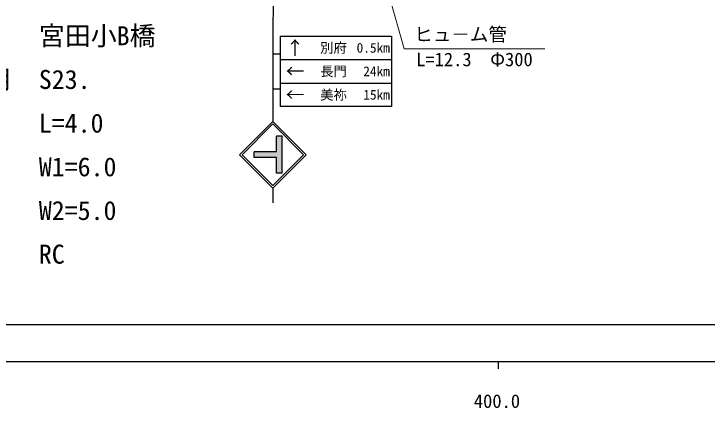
# Model space of a CAD drawing. Units: millimetres, scale not verified. Extents: x 0 to 700000, y -47500 to 447500.
# Drawn here: x 402684 to 496194, y 198715 to 251892 of the extents above; entities that cross this region are included whole.
import ezdxf
from ezdxf.enums import TextEntityAlignment as Align

# ---------------------------------------------------------------- set-up
doc = ezdxf.new("R2010")
doc.units = ezdxf.units.MM
doc.header["$LTSCALE"] = 1000
doc.layers.add('作業ﾚｲﾔ1', color=7, linetype='Continuous', lineweight=25)
doc.layers.add('作業ﾚｲﾔ3', color=7, linetype='Continuous', lineweight=25)
doc.styles.add('ＭＳ ゴシック', font='')
doc.styles.get('ＭＳ ゴシック').set_extended_font_data('MS Gothic')

msp = doc.modelspace()

# ---------------------------------------------------------------- hatches: boundary and pattern name
at = {"layer": '作業ﾚｲﾔ1'}
msp.add_hatch(color=256, dxfattribs=at).paths.add_polyline_path([(435104, 233272), (438104, 233272), (438104, 235397), (438854, 235397), (438854, 230397), (438104, 230397), (438104, 232522), (435104, 232522)])

# ---------------------------------------------------------------- linework, layer by layer
for p, q in [((438030, 286484), (437604, 248897)), ((437604, 248897), (437604, 237397)), ((438604, 248897), (453604, 248897)), ((438604, 248897), (438604, 239397)), ((453604, 248897), (453604, 239397)), ((437604, 246522), (438604, 246522)), ((438604, 245730), (453604, 245730)), ((438604, 242564), (453604, 242564)), ((437604, 241772), (438604, 241772)), ((453604, 239397), (438604, 239397)), ((433104, 232897), (437604, 237397)), ((433458, 232897), (437604, 237044)), ((442104, 232897), (437604, 237397)), ((441751, 232897), (437604, 237044)), ((438854, 235397), (438104, 235397)), ((438104, 233272), (438104, 235397)), ((438854, 230397), (438854, 235397)), ((433105, 232897), (437604, 228397)), ((433458, 232897), (437604, 228751)), ((435104, 232522), (435104, 233272)), ((438104, 233272), (435104, 233272)), ((437604, 228397), (442104, 232897)), ((437604, 228751), (441751, 232897)), ((438104, 232522), (435104, 232522)), ((438104, 230397), (438104, 232522)), ((438854, 230397), (438104, 230397)), ((437605, 228397), (437605, 226397)), ((40000, 205000), (579000, 205000)), ((468000, 205000), (468000, 204000))]:
    msp.add_line(p, q, dxfattribs=at)
at = {"layer": '作業ﾚｲﾔ1', "lineweight": 13}
for p, q in [((444672, 285565), (455308, 247162)), ((455308, 247162), (474308, 247162))]:
    msp.add_line(p, q, dxfattribs=at)
at = {"layer": '作業ﾚｲﾔ3'}
msp.add_line((68000, 210000), (523000, 210000), dxfattribs=at)

# ---------------------------------------------------------------- texts
at = {"layer": '作業ﾚｲﾔ1', "style": 'ＭＳ ゴシック'}
for s, height, p in [('橋名\u3000\u3000\u3000宮田小B橋', 2566, (388549, 246884)), ('ヒュ－ム管', 1833, (456683, 247662)), ('架設年月\u3000S23.', 2566, (388549, 240993)), ('橋長\u3000\u3000\u3000L=4.0', 2566, (388549, 235102)), ('全幅\u3000\u3000\u3000W1=6.0', 2566, (388549, 229211)), ('車道\u3000\u3000\u3000W2=5.0', 2566, (388549, 223320)), ('橋種\u3000\u3000\u3000RC', 2566, (388549, 217429))]:
    msp.add_text(s, height=height, dxfattribs=at).set_placement(p, align=Align.BOTTOM_LEFT)
for s, height, p in [('↑', 1833, (440604, 247314)), ('別府', 1320, (445804, 247314)), ('←', 1833, (440604, 244147)), ('長門', 1320, (445804, 244147)), ('←', 1833, (440604, 240980)), ('美祢', 1320, (445804, 240980))]:
    msp.add_text(s, height=height, dxfattribs=at).set_placement(p, align=Align.MIDDLE_CENTER)
for s, p in [('0.5km', (453404, 247314)), ('24km', (453404, 244147)), ('15km', (453404, 240980))]:
    msp.add_text(s, height=1320, dxfattribs=at).set_placement(p, align=Align.MIDDLE_RIGHT)
msp.add_text('L=12.3\u3000Φ300', height=1833, dxfattribs=at).set_placement((464808, 246662), align=Align.TOP_CENTER)
msp.add_text('400.0', height=1833, dxfattribs=at).set_placement((467844, 198195), align=Align.BOTTOM_CENTER)

doc.saveas('drawing.dxf')
